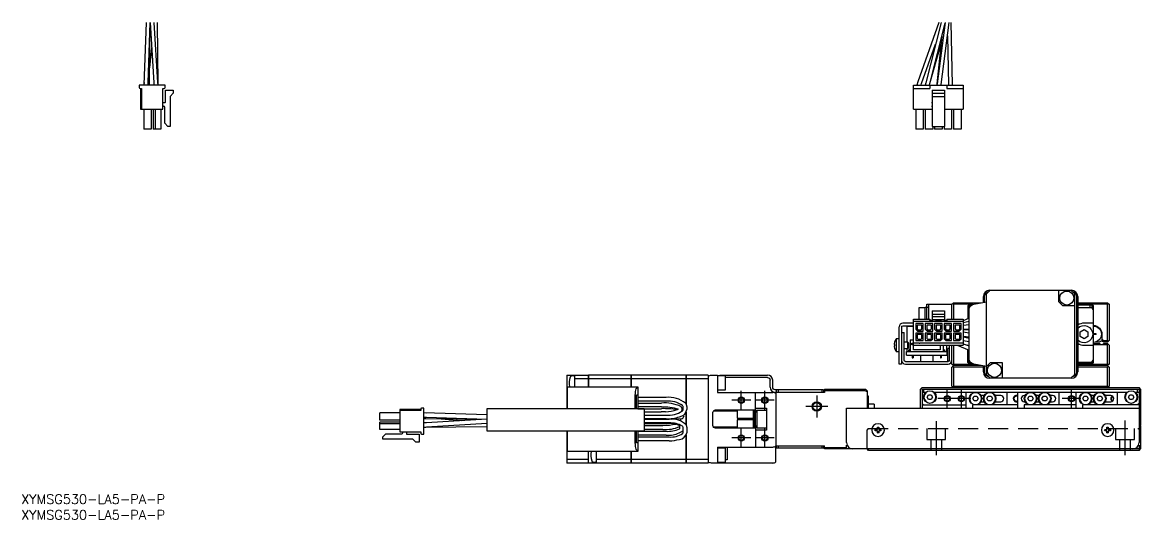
# Model space of a CAD drawing. Extents: x 0 to 762, y -8 to 465.
# Drawn here: x 0.4 to 356, y -8 to 150.2 of the extents above; entities that cross this region are included whole.
import ezdxf

# ---------------------------------------------------------------- set-up
doc = ezdxf.new("R2010")
doc.units = 0
doc.header["$LTSCALE"] = 0.5
doc.linetypes.add('CENTER', pattern=[50.8, 31.75, -6.35, 6.35, -6.35])
doc.linetypes.add('DASHED', pattern=[19.05, 12.7, -6.35])
for name, color, linetype in [('MSM_CENTER', 1, 'CENTER'), ('MSM_CONTINUOUS', 7, 'CONTINUOUS'), ('MSM_DASHED', 4, 'DASHED'), ('MSM_NARROW', 5, 'CONTINUOUS'), ('MSM_PART_NUMBER', 7, 'CONTINUOUS')]:
    doc.layers.add(name, color=color, linetype=linetype)
doc.styles.get("Standard").update_dxf_attribs({"font": 'txt.shx', "height": 1, "bigfont": 'bigfont.shx'})

msp = doc.modelspace()

# ---------------------------------------------------------------- linework, layer by layer
at = {"layer": 'MSM_CENTER'}
for p, q in [((228.97, 27), (228.97, 33)), ((236.47, 27), (236.47, 33)), ((294.47, 27.5), (294.47, 33.5)), ((298.97, 27.5), (298.97, 33.5)), ((333.97, 27.5), (333.97, 33.5)), ((231.97, 30), (225.97, 30)), ((239.47, 30), (233.47, 30)), ((252.97, 31.5), (252.97, 24.5)), ((301.97, 30.5), (291.47, 30.5)), ((336.97, 30.5), (330.97, 30.5)), ((256.47, 28), (249.47, 28)), ((290.97, 23.3), (290.97, 12.5)), ((350.97, 23.5), (350.97, 12.5)), ((231.97, 18), (225.97, 18)), ((228.97, 15), (228.97, 21)), ((239.47, 18), (233.47, 18)), ((236.47, 15), (236.47, 21))]:
    msp.add_line(p, q, dxfattribs=at)
at = {"layer": 'MSM_CONTINUOUS'}
for p, q in [((39.7, 150.2), (39.06, 130.32)), ((40.38, 131), (41, 150.2)), ((40.86, 130.87), (41, 150.19)), ((41, 150.19), (42.2, 130.99)), ((43.5, 131.07), (42.3, 150.2)), ((43.55, 130.54), (43.4, 150.2)), ((291.83, 150.2), (285.09, 131.24)), ((292.5, 150.2), (287.64, 130.97)), ((288.9, 130.65), (293.78, 149.99)), ((293.81, 150.2), (291.22, 130.62)), ((292.5, 130.45), (295.12, 150.2)), ((296.16, 130.31), (295.77, 150.2)), ((294.55, 145.9), (294.86, 130.36)), ((286.32, 130.8), (290.75, 143.28)), ((288.93, 130.7), (292.45, 143.02)), ((292.72, 145.79), (291.2, 130.61)), ((40.89, 135.73), (41.51, 142.05)), ((37.53, 130.2), (37.53, 129.48)), ((45.81, 130.2), (37.53, 130.2)), ((37.83, 129.18), (38.24, 129.18)), ((37.99, 129.18), (37.99, 122.55)), ((38.24, 129.18), (38.24, 122.55)), ((39.06, 130.32), (39.05, 130.2)), ((39.08, 131.04), (39.06, 130.2)), ((40.36, 130.2), (40.38, 131)), ((40.85, 130.2), (40.86, 130.87)), ((42.2, 130.99), (42.24, 130.2)), ((43.54, 130.2), (43.5, 131.07)), ((43.55, 130.2), (43.55, 130.81)), ((43.55, 130.2), (43.55, 130.54)), ((45.1, 129.18), (45.51, 129.18)), ((45.1, 122.55), (45.1, 129.18)), ((45.81, 129.48), (45.81, 130.2)), ((45.85, 124.8), (45.85, 128.65)), ((45.85, 128.65), (48.38, 128.65)), ((48.38, 128.65), (48.38, 127.65)), ((283.72, 130.2), (299.57, 130.2)), ((283.72, 122.55), (283.72, 130.2)), ((283.72, 129.18), (288.92, 129.18)), ((285.09, 131.24), (284.83, 130.2)), ((285.1, 131.24), (284.83, 130.2)), ((286.15, 130.2), (286.32, 130.81)), ((287.64, 130.97), (287.5, 130.2)), ((288.81, 130.2), (288.9, 130.65)), ((288.82, 130.2), (288.93, 130.7)), ((288.92, 130.2), (288.92, 129.18)), ((289.72, 128.65), (293.58, 128.65)), ((289.72, 128.65), (289.72, 117.09)), ((291.2, 130.61), (291.17, 130.2)), ((291.22, 130.62), (291.18, 130.2)), ((292.48, 130.2), (292.5, 130.45)), ((293.58, 128.65), (293.58, 117.09)), ((294.38, 130.2), (294.38, 129.18)), ((294.38, 129.18), (299.57, 129.18)), ((294.86, 130.36), (294.87, 130.2)), ((296.17, 130.2), (296.16, 130.38)), ((296.17, 130.2), (296.16, 130.31)), ((299.57, 130.2), (299.57, 122.55)), ((45.7, 124.65), (45.1, 124.65)), ((48.38, 127.65), (47.36, 126.63)), ((47.36, 126.63), (47.36, 117.09)), ((289.72, 124.65), (289.47, 124.65)), ((289.72, 127.65), (293.58, 127.65)), ((289.72, 126.63), (293.58, 126.63)), ((293.83, 124.65), (293.58, 124.65)), ((37.99, 122.55), (45.1, 122.55)), ((38.97, 122.55), (38.97, 116.2)), ((41.37, 122.55), (41.37, 116.2)), ((41.97, 122.55), (41.97, 116.2)), ((42.57, 122.55), (42.57, 116.2)), ((44.37, 122.55), (44.37, 116.2)), ((45.1, 123.5), (45.38, 123.5)), ((45.66, 118.09), (45.66, 123.22)), ((283.72, 122.55), (289.72, 122.55)), ((284.45, 122.55), (284.45, 116.2)), ((286.85, 122.55), (286.85, 116.2)), ((287.45, 122.55), (287.45, 116.2)), ((289.47, 123.5), (289.72, 123.5)), ((293.58, 123.5), (293.83, 123.5)), ((293.58, 122.55), (299.57, 122.55)), ((295.85, 122.55), (295.85, 116.2)), ((296.45, 122.55), (296.45, 116.2)), ((298.85, 122.55), (298.85, 116.2)), ((46.66, 117.09), (45.66, 118.09)), ((41.37, 116.2), (38.97, 116.2)), ((44.37, 116.2), (41.97, 116.2)), ((47.36, 117.09), (46.66, 117.09)), ((286.85, 116.2), (284.45, 116.2)), ((289.85, 116.2), (287.45, 116.2)), ((289.72, 117.09), (293.58, 117.09)), ((289.85, 117.09), (289.85, 116.2)), ((290.45, 117.09), (290.45, 116.2)), ((292.85, 116.2), (290.45, 116.2)), ((292.85, 117.09), (292.85, 116.2)), ((293.45, 117.09), (293.45, 116.2)), ((295.85, 116.2), (293.45, 116.2)), ((298.85, 116.2), (296.45, 116.2)), ((307.97, 65), (333.97, 65)), ((329.97, 61.25), (329.97, 65)), ((287.97, 55.81), (287.97, 60.5)), ((287.97, 60.5), (295.97, 60.5)), ((288.47, 60.5), (288.47, 55.81)), ((295.97, 60.5), (296.47, 61)), ((295.97, 55.81), (295.97, 60.5)), ((296.22, 60.75), (296.47, 60.5)), ((296.47, 61), (305.27, 61)), ((302.62, 60.5), (296.47, 60.5)), ((296.47, 60.5), (296.47, 55.81)), ((301.47, 60.5), (300.97, 60)), ((302.95, 60.59), (306.97, 61.3)), ((305.97, 61.12), (305.97, 63)), ((306.35, 61.19), (306.35, 63)), ((306.97, 38.15), (306.97, 63.85)), ((334.97, 63.85), (334.97, 38.16)), ((335.58, 63), (335.58, 39)), ((335.97, 63), (335.97, 39)), ((335.97, 61), (345.47, 61)), ((345.47, 60.5), (335.97, 60.5)), ((340.97, 60), (340.47, 60.5)), ((345.47, 61), (345.97, 60.5)), ((345.47, 60.5), (345.72, 60.75)), ((345.47, 49), (345.47, 60.5)), ((345.97, 60.5), (345.97, 49)), ((285.47, 59.4), (285.47, 55.81)), ((287.47, 59.4), (285.47, 59.4)), ((287.47, 55.81), (287.47, 59.5)), ((288.47, 59.5), (287.47, 59.5)), ((289.72, 58.38), (289.72, 55.35)), ((289.72, 58.38), (293.58, 58.38)), ((289.72, 57.36), (293.58, 57.36)), ((293.58, 58.38), (293.58, 55.35)), ((300.97, 60), (300.97, 55.89)), ((300.97, 59.5), (301.6, 59.5)), ((301.47, 59.5), (301.47, 60.3)), ((301.47, 60.3), (302.24, 60.3)), ((301.47, 43.18), (301.47, 58.82)), ((301.97, 60.3), (301.97, 60.06)), ((334.97, 60), (331.22, 60)), ((335.97, 60.3), (340.47, 60.3)), ((335.97, 59.5), (339.97, 59.5)), ((339.97, 59.5), (339.97, 60.3)), ((339.97, 59.5), (340.97, 59.5)), ((340.47, 60.3), (340.47, 59.5)), ((340.97, 42), (340.97, 60)), ((283.72, 54.5), (280.37, 54.5)), ((280.47, 53.7), (283.72, 53.7)), ((281.72, 48.5), (281.72, 53.5)), ((281.72, 53.5), (283.72, 53.5)), ((283.72, 55.81), (288.92, 55.81)), ((283.72, 46), (283.72, 55.81)), ((283.72, 55.1), (299.57, 55.1)), ((284.45, 54.37), (284.45, 52.57)), ((286.85, 54.37), (284.45, 54.37)), ((284.96, 53.92), (284.96, 52.67)), ((286.43, 53.92), (284.96, 53.92)), ((286.43, 52.67), (286.43, 53.92)), ((286.85, 51.97), (286.85, 54.37)), ((287.45, 54.37), (287.45, 52.57)), ((289.85, 54.37), (287.45, 54.37)), ((287.96, 53.92), (287.96, 52.67)), ((289.43, 53.92), (287.96, 53.92)), ((288.66, 55.81), (288.47, 56)), ((288.92, 55.81), (288.92, 55.1)), ((288.97, 55.5), (288.92, 55.55)), ((288.92, 55.5), (289.72, 55.5)), ((289.43, 52.67), (289.43, 53.92)), ((289.72, 56.66), (293.58, 56.66)), ((289.72, 55.66), (293.58, 55.66)), ((289.85, 51.97), (289.85, 54.37)), ((290.45, 54.37), (290.45, 52.57)), ((292.85, 54.37), (290.45, 54.37)), ((290.82, 55.66), (290.82, 55.1)), ((290.82, 55.5), (292.47, 55.5)), ((290.96, 53.92), (290.96, 52.67)), ((292.43, 53.92), (290.96, 53.92)), ((292.43, 52.67), (292.43, 53.92)), ((292.47, 55.66), (292.47, 55.1)), ((292.85, 51.97), (292.85, 54.37)), ((293.45, 54.37), (293.45, 52.57)), ((295.85, 54.37), (293.45, 54.37)), ((293.58, 55.5), (294.38, 55.5)), ((293.96, 53.92), (293.96, 52.67)), ((295.43, 53.92), (293.96, 53.92)), ((294.38, 55.81), (294.38, 55.1)), ((294.38, 55.81), (299.57, 55.81)), ((295.43, 52.67), (295.43, 53.92)), ((295.85, 51.97), (295.85, 54.37)), ((296.45, 54.37), (296.45, 51.97)), ((298.85, 54.37), (296.45, 54.37)), ((296.96, 53.92), (296.96, 52.67)), ((298.43, 53.92), (296.96, 53.92)), ((298.43, 52.67), (298.43, 53.92)), ((298.85, 52.57), (298.85, 54.37)), ((301.47, 56.1), (299.57, 55.3)), ((299.57, 55.81), (299.57, 47.53)), ((299.57, 54.75), (301.47, 55.17)), ((301.47, 53.94), (299.57, 53.78)), ((340.97, 54.5), (337.97, 54.5)), ((279.17, 41.5), (279.17, 53.3)), ((279.97, 53.2), (279.97, 41.5)), ((279.97, 51.5), (280.77, 51.5)), ((280.77, 42.7), (280.77, 51.5)), ((284.45, 52.57), (285.05, 51.97)), ((284.45, 51.37), (284.45, 48.97)), ((286.85, 51.37), (284.45, 51.37)), ((284.96, 52.67), (285.21, 52.42)), ((284.96, 50.92), (284.96, 49.67)), ((286.43, 50.92), (284.96, 50.92)), ((285.05, 51.97), (286.85, 51.97)), ((285.21, 52.42), (286.18, 52.42)), ((286.18, 52.42), (286.43, 52.67)), ((286.43, 49.67), (286.43, 50.92)), ((286.85, 48.97), (286.85, 51.37)), ((287.45, 52.57), (288.05, 51.97)), ((287.45, 51.37), (287.45, 48.97)), ((289.85, 51.37), (287.45, 51.37)), ((287.96, 52.67), (288.21, 52.42)), ((287.96, 50.92), (287.96, 49.67)), ((289.43, 50.92), (287.96, 50.92)), ((288.05, 51.97), (289.85, 51.97)), ((288.21, 52.42), (289.18, 52.42)), ((289.18, 52.42), (289.43, 52.67)), ((289.43, 49.67), (289.43, 50.92)), ((289.85, 49.57), (289.85, 51.37)), ((290.45, 52.57), (291.05, 51.97)), ((290.45, 51.37), (290.45, 48.97)), ((292.85, 51.37), (290.45, 51.37)), ((290.96, 52.67), (291.21, 52.42)), ((290.96, 50.92), (290.96, 49.67)), ((292.43, 50.92), (290.96, 50.92)), ((291.05, 51.97), (292.85, 51.97)), ((291.21, 52.42), (292.18, 52.42)), ((292.18, 52.42), (292.43, 52.67)), ((292.43, 49.67), (292.43, 50.92)), ((292.85, 49.57), (292.85, 51.37)), ((293.45, 52.57), (294.05, 51.97)), ((293.45, 51.37), (293.45, 49.57)), ((295.85, 51.37), (293.45, 51.37)), ((293.96, 52.67), (294.21, 52.42)), ((293.96, 50.92), (293.96, 49.67)), ((295.43, 50.92), (293.96, 50.92)), ((294.05, 51.97), (295.85, 51.97)), ((294.21, 52.42), (295.18, 52.42)), ((295.18, 52.42), (295.43, 52.67)), ((295.43, 49.67), (295.43, 50.92)), ((295.85, 48.97), (295.85, 51.37)), ((296.45, 51.97), (298.25, 51.97)), ((296.45, 51.37), (296.45, 48.97)), ((298.85, 51.37), (296.45, 51.37)), ((296.96, 52.67), (297.21, 52.42)), ((296.96, 50.92), (296.96, 49.67)), ((298.43, 50.92), (296.96, 50.92)), ((297.21, 52.42), (298.18, 52.42)), ((298.18, 52.42), (298.43, 52.67)), ((298.85, 52.57), (298.25, 51.97)), ((298.43, 49.67), (298.43, 50.92)), ((298.85, 49.57), (298.85, 51.37)), ((299.57, 52.57), (301.47, 52.73)), ((301.47, 52.41), (299.57, 52.37)), ((301.47, 51.34), (299.57, 51.61)), ((299.57, 50.4), (301.47, 50.12)), ((299.57, 50.11), (301.47, 49.74)), ((300.92, 50), (300.92, 50.2)), ((300.92, 50), (300.97, 50)), ((300.97, 52.4), (300.97, 52.69)), ((300.97, 49.84), (300.97, 50.2)), ((336.72, 51.72), (337.97, 52.44)), ((336.72, 50.28), (336.72, 51.72)), ((337.97, 49.56), (336.72, 50.28)), ((337.97, 52.44), (339.22, 51.72)), ((339.22, 50.28), (337.97, 49.56)), ((339.22, 51.72), (339.22, 50.28)), ((340.97, 52), (341.01, 52)), ((341.01, 51.47), (340.97, 51.46)), ((341.01, 50.53), (340.97, 50.54)), ((340.97, 50), (341.01, 50)), ((341.01, 51.21), (341.01, 52)), ((341.01, 50), (341.01, 50.8)), ((341.87, 51.15), (341.07, 51.15)), ((341.87, 50.86), (341.07, 50.86)), ((341.34, 50.86), (341.34, 51.15)), ((341.87, 50.86), (341.87, 51.15)), ((343.67, 51), (343.67, 48.74)), ((277.58, 47.7), (277.71, 47.7)), ((277.71, 47.3), (277.58, 47.3)), ((277.71, 48.45), (277.71, 48.43)), ((277.71, 47.7), (277.71, 47.3)), ((277.71, 46.57), (277.71, 46.55)), ((278.27, 49.5), (278.27, 45.5)), ((279.17, 49.5), (278.27, 49.5)), ((281.97, 48.5), (280.77, 48.5)), ((280.77, 46.5), (281.97, 46.5)), ((281.72, 45.5), (281.72, 46.5)), ((281.97, 46.5), (281.97, 48.5)), ((282.17, 48.3), (281.97, 48.5)), ((281.97, 46.5), (282.17, 46.7)), ((282.17, 48.3), (282.17, 46.7)), ((282.49, 45.5), (282.49, 46.3)), ((282.49, 46.3), (282.72, 46.3)), ((282.72, 49.2), (282.72, 45.5)), ((282.72, 49.2), (283.72, 49.2)), ((283.22, 48.15), (283.72, 48.15)), ((283.22, 47.65), (283.22, 48.15)), ((283.72, 47.65), (283.22, 47.65)), ((283.72, 48.24), (285.5, 48.24)), ((283.72, 47.53), (299.57, 47.53)), ((284.45, 48.97), (286.85, 48.97)), ((284.96, 49.67), (285.21, 49.42)), ((285.21, 49.42), (286.18, 49.42)), ((285.5, 48.14), (285.5, 48.24)), ((285.8, 48.24), (299.57, 48.24)), ((285.8, 48.24), (285.8, 48.14)), ((286.18, 49.42), (286.43, 49.67)), ((287.45, 48.97), (289.25, 48.97)), ((287.96, 49.67), (288.21, 49.42)), ((288.21, 49.42), (289.18, 49.42)), ((289.18, 49.42), (289.43, 49.67)), ((289.25, 48.97), (289.85, 49.57)), ((290.45, 48.97), (292.25, 48.97)), ((290.96, 49.67), (291.21, 49.42)), ((291.21, 49.42), (292.18, 49.42)), ((292.18, 49.42), (292.43, 49.67)), ((292.22, 47.53), (292.22, 46)), ((292.25, 48.97), (292.85, 49.57)), ((293.22, 47.53), (293.22, 45.5)), ((294.05, 48.97), (293.45, 49.57)), ((293.96, 49.67), (294.21, 49.42)), ((294.05, 48.97), (295.85, 48.97)), ((294.21, 49.42), (295.18, 49.42)), ((294.22, 47.53), (294.22, 45.5)), ((294.67, 42.5), (294.67, 46.5)), ((295.17, 46.5), (294.67, 46.5)), ((295.17, 42.7), (295.17, 47.5)), ((295.17, 47.5), (295.97, 47.5)), ((295.18, 49.42), (295.43, 49.67)), ((295.97, 47.5), (296, 47.53)), ((295.97, 41.5), (295.97, 47.5)), ((296.45, 48.97), (298.25, 48.97)), ((296.47, 47.53), (296.47, 41.5)), ((296.96, 49.67), (297.21, 49.42)), ((297.21, 49.42), (298.18, 49.42)), ((297.62, 47.53), (301.47, 45.9)), ((298.18, 49.42), (298.43, 49.67)), ((298.25, 48.97), (298.85, 49.57)), ((301.47, 48.52), (299.55, 48.89)), ((299.57, 47.88), (301.47, 47.27)), ((301.45, 47.21), (300.84, 47.47)), ((300.97, 47.43), (300.97, 47.41)), ((337.97, 47.5), (340.97, 47.5)), ((340.97, 48), (342.91, 48)), ((345.47, 47.6), (340.97, 47.6)), ((342.91, 48.5), (341.58, 48.5)), ((344.17, 49), (343.67, 49.5)), ((343.78, 48.73), (344.17, 49)), ((344.17, 49), (345.47, 49)), ((345.47, 48.5), (344.23, 48.5)), ((344.23, 48), (345.47, 48)), ((345.72, 48.75), (345.47, 49)), ((345.47, 48.5), (345.97, 49)), ((345.47, 48), (345.97, 47.5)), ((345.67, 47.8), (345.47, 47.6)), ((345.47, 41.5), (345.47, 47.6)), ((345.97, 47.5), (345.97, 41.5)), ((278.27, 45.5), (279.17, 45.5)), ((281.47, 44.3), (281.47, 45.5)), ((281.47, 45.5), (294.47, 45.5)), ((281.47, 44.3), (294.47, 44.3)), ((282.26, 45.5), (282.26, 46.05)), ((282.26, 46.05), (282.49, 46.05)), ((283.34, 44.3), (283.34, 43.5)), ((283.34, 43.5), (283.59, 43.5)), ((283.59, 44.3), (283.59, 43.5)), ((292.22, 46), (283.72, 46)), ((285.97, 44.3), (285.97, 42.3)), ((289.97, 42.3), (289.97, 44.3)), ((292.34, 44.3), (292.34, 43.5)), ((292.34, 43.5), (292.59, 43.5)), ((292.59, 44.3), (292.59, 43.5)), ((293.22, 46.05), (293.67, 46.05)), ((293.67, 45.5), (293.67, 46.05)), ((294.47, 44.3), (294.47, 45.5)), ((300.97, 42), (300.97, 46.11)), ((279.97, 41.5), (279.17, 41.5)), ((281.17, 42.3), (294.77, 42.3)), ((281.17, 41.5), (294.77, 41.5)), ((294.67, 42.5), (295.11, 42.5)), ((296.47, 41), (295.97, 41.5)), ((295.97, 40.5), (296.22, 40.75)), ((295.97, 34.5), (295.97, 40.5)), ((296.47, 41.5), (296.22, 41.25)), ((296.22, 40.75), (296.47, 41)), ((296.22, 40.75), (296.47, 40.5)), ((296.47, 41.5), (302.62, 41.5)), ((305.27, 41), (296.47, 41)), ((305.97, 40.5), (296.47, 40.5)), ((296.47, 40.5), (296.47, 34.5)), ((300.97, 42.5), (301.17, 42.5)), ((300.97, 42), (301.47, 41.5)), ((301.47, 41.7), (301.47, 42.23)), ((302.24, 41.7), (301.47, 41.7)), ((301.97, 41.94), (301.97, 41.7)), ((306.97, 40.7), (302.95, 41.41)), ((305.97, 39), (305.97, 40.88)), ((306.35, 39), (306.35, 40.81)), ((308.22, 42), (311.97, 42)), ((311.97, 42), (311.97, 37)), ((335.97, 42.1), (339.97, 42.1)), ((340.47, 41.7), (335.97, 41.7)), ((335.97, 41.5), (345.47, 41.5)), ((345.47, 41), (335.97, 41)), ((345.47, 40.5), (335.97, 40.5)), ((339.97, 41.7), (339.97, 42.1)), ((340.47, 42.23), (340.47, 41.7)), ((340.47, 41.5), (340.97, 42)), ((340.77, 42.5), (340.97, 42.5)), ((345.72, 41.25), (345.47, 41.5)), ((345.97, 41.5), (345.47, 41)), ((345.97, 40.5), (345.47, 41)), ((345.47, 40.5), (345.72, 40.75)), ((345.47, 34.5), (345.47, 40.5)), ((345.97, 40.5), (345.97, 34.5)), ((173.47, 38), (173.47, 27.23)), ((173.47, 38), (180.36, 38)), ((175.76, 37.73), (174.99, 37.66)), ((175.97, 38), (175.97, 34.3)), ((180.36, 36.85), (175.97, 36.85)), ((180.36, 34.3), (180.36, 38)), ((180.37, 37.99), (180.36, 37.99)), ((180.37, 36.84), (180.36, 36.84)), ((180.37, 38), (180.37, 34.3)), ((193.97, 38), (180.37, 38)), ((193.97, 36.85), (180.37, 36.85)), ((193.97, 34.3), (193.97, 38)), ((193.97, 37.99), (193.98, 37.99)), ((193.97, 36.84), (193.98, 36.84)), ((193.98, 38), (193.98, 34.3)), ((211.47, 38), (193.98, 38)), ((211.47, 36.85), (193.98, 36.85)), ((211.47, 38), (211.47, 28.73)), ((211.47, 37.99), (211.48, 37.99)), ((211.47, 36.84), (211.48, 36.84)), ((218.47, 38), (211.48, 38)), ((211.48, 28.71), (211.48, 38)), ((218.47, 36.85), (211.48, 36.85)), ((218.47, 38), (218.47, 10)), ((219.47, 38), (221.47, 38)), ((221.47, 38), (221.47, 32.5)), ((223.97, 37.75), (221.47, 37.75)), ((222.17, 37.75), (222.17, 38)), ((222.17, 38), (237.37, 38)), ((222.67, 38), (222.67, 37.75)), ((223.97, 33.25), (223.97, 37.75)), ((237.37, 37.2), (223.97, 37.2)), ((238.17, 34.1), (238.17, 36.4)), ((238.97, 34.1), (238.97, 36.4)), ((333.97, 37), (307.97, 37)), ((173.57, 34.25), (173.47, 34.25)), ((173.57, 34.3), (173.57, 27.23)), ((173.57, 34.3), (196.07, 34.3)), ((195.47, 33.59), (196.07, 34.19)), ((196.07, 34.3), (196.07, 27.23)), ((221.47, 33.25), (223.97, 33.25)), ((221.47, 32.5), (238.97, 32.5)), ((233.47, 26.87), (233.47, 32.5)), ((255.17, 33.3), (239.77, 33.3)), ((255.47, 32.5), (239.77, 32.5)), ((239.97, 32.5), (239.97, 15.5)), ((240.17, 32.5), (240.17, 33.3)), ((240.67, 33.3), (240.67, 32.5)), ((254.67, 32.5), (254.67, 33.3)), ((255.17, 33.3), (255.17, 32.5)), ((255.47, 33.5), (255.47, 32.5)), ((255.47, 33.5), (268.47, 33.5)), ((268.35, 33), (255.47, 33)), ((268.35, 33), (267.85, 33.5)), ((268.97, 32.69), (268.35, 33)), ((268.47, 33.5), (268.97, 33)), ((268.97, 33), (268.97, 27.5)), ((285.97, 33.5), (286.47, 34)), ((285.97, 27.5), (285.97, 33.5)), ((286.22, 33.75), (286.47, 33.5)), ((286.47, 34), (355.47, 34)), ((286.47, 33.5), (355.47, 33.5)), ((286.47, 33.5), (286.47, 27.5)), ((287.64, 32.5), (286.47, 32.5)), ((286.97, 33.5), (286.97, 32.5)), ((351.64, 32.5), (290.29, 32.5)), ((295.97, 34.5), (296.47, 34)), ((296.22, 34.25), (296.47, 34.5)), ((296.47, 34.5), (345.47, 34.5)), ((300.47, 27.5), (300.47, 32.5)), ((305.97, 34), (306.27, 34.3)), ((335.67, 34.3), (306.27, 34.3)), ((313.47, 32.5), (313.47, 28.5)), ((316.97, 27.5), (316.97, 32.5)), ((329.97, 32.5), (329.97, 28.5)), ((335.47, 27.5), (335.47, 32.5)), ((335.67, 34.3), (335.97, 34)), ((345.47, 34.5), (345.72, 34.25)), ((345.97, 34.5), (345.47, 34)), ((348.47, 32.5), (348.47, 28.5)), ((355.47, 32.5), (354.29, 32.5)), ((354.97, 32.5), (354.97, 33.5)), ((355.97, 33.5), (355.47, 34)), ((355.47, 33.5), (355.72, 33.75)), ((355.47, 33.5), (355.47, 16.5)), ((355.97, 33.5), (355.97, 22)), ((195.2, 27.23), (195.2, 31.82)), ((195.68, 27.23), (195.68, 31.6)), ((196.07, 31.6), (195.68, 31.6)), ((205.07, 30.9), (196.07, 30.9)), ((205.07, 29.7), (196.07, 29.7)), ((196.07, 29.1), (203.59, 29.1)), ((269.47, 31.25), (268.97, 31.25)), ((269.47, 27.5), (269.47, 31.25)), ((271.27, 28.75), (269.47, 28.75)), ((271.27, 28.75), (271.27, 27.5)), ((286.97, 28.5), (286.47, 29)), ((286.47, 28.5), (300.47, 28.5)), ((288.1, 31), (288.53, 31.75)), ((288.53, 30.25), (288.1, 31)), ((288.53, 31.75), (289.4, 31.75)), ((289.4, 30.25), (288.53, 30.25)), ((289.4, 31.75), (289.83, 31)), ((289.83, 31), (289.4, 30.25)), ((316.97, 28.5), (302.47, 28.5)), ((302.47, 28.5), (302.47, 27.5)), ((302.6, 30.5), (303.03, 31.25)), ((303.03, 29.75), (302.6, 30.5)), ((303.03, 31.25), (303.9, 31.25)), ((303.9, 29.75), (303.03, 29.75)), ((303.9, 31.25), (304.33, 30.5)), ((304.33, 30.5), (303.9, 29.75)), ((306.23, 31.5), (305.2, 31.5)), ((305.2, 29.5), (306.23, 29.5)), ((307.1, 30.5), (307.53, 31.25)), ((307.53, 29.75), (307.1, 30.5)), ((307.53, 31.25), (308.4, 31.25)), ((308.4, 29.75), (307.53, 29.75)), ((308.4, 31.25), (308.83, 30.5)), ((308.83, 30.5), (308.4, 29.75)), ((311.47, 31.5), (309.7, 31.5)), ((309.7, 29.5), (311.47, 29.5)), ((319.23, 31.5), (318.97, 31.5)), ((318.97, 29.5), (319.23, 29.5)), ((335.47, 28.5), (318.97, 28.5)), ((318.97, 28.5), (318.97, 27.5)), ((320.1, 30.5), (320.53, 31.25)), ((320.53, 29.75), (320.1, 30.5)), ((320.53, 31.25), (321.4, 31.25)), ((321.4, 29.75), (320.53, 29.75)), ((321.4, 31.25), (321.83, 30.5)), ((321.83, 30.5), (321.4, 29.75)), ((323.73, 31.5), (322.7, 31.5)), ((322.7, 29.5), (323.73, 29.5)), ((324.6, 30.5), (325.03, 31.25)), ((325.03, 29.75), (324.6, 30.5)), ((325.03, 31.25), (325.9, 31.25)), ((325.9, 29.75), (325.03, 29.75)), ((325.9, 31.25), (326.33, 30.5)), ((326.33, 30.5), (325.9, 29.75)), ((327.97, 31.5), (327.2, 31.5)), ((327.2, 29.5), (327.97, 29.5)), ((355.47, 28.5), (337.47, 28.5)), ((337.47, 28.5), (337.47, 27.5)), ((337.6, 30.5), (338.03, 31.25)), ((338.03, 29.75), (337.6, 30.5)), ((338.03, 31.25), (338.9, 31.25)), ((338.9, 29.75), (338.03, 29.75)), ((338.9, 31.25), (339.33, 30.5)), ((339.33, 30.5), (338.9, 29.75)), ((341.23, 31.5), (340.2, 31.5)), ((340.2, 29.5), (341.23, 29.5)), ((342.1, 30.5), (342.53, 31.25)), ((342.53, 29.75), (342.1, 30.5)), ((342.53, 31.25), (343.4, 31.25)), ((343.4, 29.75), (342.53, 29.75)), ((343.4, 31.25), (343.83, 30.5)), ((343.83, 30.5), (343.4, 29.75)), ((346.47, 31.5), (344.7, 31.5)), ((344.7, 29.5), (346.47, 29.5)), ((352.1, 31), (352.53, 31.75)), ((352.53, 30.25), (352.1, 31)), ((352.53, 31.75), (353.4, 31.75)), ((353.4, 30.25), (352.53, 30.25)), ((353.4, 31.75), (353.83, 31)), ((353.83, 31), (353.4, 30.25)), ((355.47, 29), (354.97, 28.5)), ((114.07, 23.63), (114.07, 26.03)), ((120.42, 26.03), (114.07, 26.03)), ((120.42, 27.01), (120.42, 19.9)), ((127.05, 27.01), (120.42, 27.01)), ((127.05, 26.76), (120.42, 26.76)), ((127.05, 27.17), (127.05, 26.76)), ((128.07, 27.47), (127.35, 27.47)), ((128.07, 19.19), (128.07, 27.47)), ((128.18, 25.94), (128.07, 25.95)), ((128.9, 25.92), (128.07, 25.94)), ((148.07, 25.3), (128.18, 25.94)), ((148.07, 27.23), (148.07, 20.23)), ((198.07, 27.23), (148.07, 27.23)), ((203.59, 27.9), (196.07, 27.9)), ((196.07, 27.3), (203.61, 27.3)), ((198.07, 27.23), (198.07, 20.23)), ((198.07, 26.35), (203.51, 26.35)), ((198.07, 25.25), (205.07, 25.25)), ((203.49, 26.35), (203.53, 26.35)), ((208.95, 27.17), (209, 27.33)), ((210.13, 26.92), (210.06, 26.72)), ((210.15, 26.96), (210.13, 26.92)), ((210.47, 26.98), (210.47, 27.95)), ((210.51, 25.17), (210.63, 24.99)), ((210.63, 24.99), (210.67, 24.79)), ((211.47, 26.32), (211.47, 22.12)), ((211.48, 22.1), (211.48, 26.35)), ((211.67, 27.95), (211.67, 27)), ((219.97, 21.9), (219.97, 26.1)), ((227.67, 26.5), (220.07, 26.5)), ((220.77, 26.9), (233.17, 26.9)), ((227.67, 26.9), (227.67, 24.25)), ((232.87, 24.25), (232.87, 26.9)), ((233.17, 26.5), (232.87, 26.5)), ((233.17, 21.5), (233.17, 26.5)), ((233.37, 26.3), (233.17, 26.5)), ((233.37, 26.88), (233.37, 21.12)), ((233.38, 26.87), (233.46, 26.84)), ((233.47, 26.87), (233.38, 26.87)), ((233.47, 27.5), (236.97, 27.5)), ((233.97, 26.75), (233.97, 21.25)), ((236.97, 26.75), (233.97, 26.75)), ((236.97, 27.5), (236.97, 20.5)), ((262.47, 27.5), (355.47, 27.5)), ((262.47, 16.5), (262.47, 27.5)), ((120.42, 23.63), (114.07, 23.63)), ((114.07, 20.63), (114.07, 23.03)), ((120.42, 23.03), (114.07, 23.03)), ((120.42, 22.43), (114.07, 22.43)), ((128.07, 24.64), (128.86, 24.62)), ((128.07, 24.15), (128.73, 24.14)), ((128.85, 22.8), (128.07, 22.76)), ((128.07, 21.46), (128.93, 21.5)), ((128.07, 21.45), (128.67, 21.45)), ((128.07, 21.45), (128.4, 21.45)), ((128.4, 21.45), (148.07, 21.6)), ((128.73, 24.14), (148.05, 24)), ((148.05, 24), (128.85, 22.8)), ((128.86, 24.62), (148.07, 24)), ((128.93, 21.5), (148.07, 22.7)), ((133.59, 24.11), (139.91, 23.49)), ((205.07, 24.05), (198.07, 24.05)), ((198.07, 23.95), (206.07, 23.95)), ((206.07, 22.75), (198.07, 22.75)), ((205.07, 22.5), (198.07, 22.5)), ((198.07, 21.9), (204.07, 21.9)), ((207.12, 22.57), (205.07, 22.5)), ((209.47, 21.06), (209.47, 21.79)), ((209.67, 23.64), (209.62, 23.41)), ((209.66, 24.13), (209.67, 24.08)), ((209.67, 24.08), (209.67, 23.67)), ((209.67, 23.67), (209.67, 23.64)), ((210.47, 19.65), (210.47, 21.4)), ((211.67, 21.4), (211.67, 19.65)), ((220.07, 21.5), (227.67, 21.5)), ((227.67, 24.25), (232.87, 24.25)), ((232.87, 23.75), (227.67, 23.75)), ((227.67, 23.75), (227.67, 21.1)), ((232.87, 21.1), (232.87, 23.75)), ((232.87, 21.5), (233.17, 21.5)), ((233.17, 21.5), (233.37, 21.7)), ((272.27, 20.7), (272.27, 21.43)), ((272.67, 21.43), (272.67, 20.7)), ((345.27, 20.7), (345.27, 21.43)), ((345.67, 21.43), (345.67, 20.7)), ((355.72, 21.75), (355.47, 22)), ((355.97, 22), (355.47, 21.5)), ((355.47, 21.4), (355.57, 21.4)), ((355.87, 21.9), (355.87, 21.7)), ((355.87, 21.8), (355.97, 21.7)), ((355.97, 21.7), (355.97, 14.5)), ((120.42, 20.63), (114.07, 20.63)), ((114.96, 18.34), (115.96, 19.34)), ((114.96, 17.64), (114.96, 18.34)), ((115.96, 19.34), (121.09, 19.34)), ((120.42, 19.9), (127.05, 19.9)), ((121.37, 19.62), (121.37, 19.9)), ((122.52, 19.9), (122.52, 19.3)), ((122.67, 19.15), (126.52, 19.15)), ((126.52, 19.15), (126.52, 16.62)), ((127.05, 19.9), (127.05, 19.49)), ((127.35, 19.19), (128.07, 19.19)), ((148.07, 20.23), (198.07, 20.23)), ((173.47, 20.23), (173.47, 10)), ((173.57, 20.23), (173.57, 13.7)), ((195.2, 16.18), (195.2, 20.23)), ((195.68, 16.4), (195.68, 20.23)), ((196.07, 20.23), (196.07, 13.7)), ((196.07, 20.1), (205.07, 20.1)), ((205.07, 18.9), (196.07, 18.9)), ((196.07, 18.3), (206.07, 18.3)), ((204.07, 20.7), (198.07, 20.7)), ((211.47, 19.03), (211.47, 10)), ((211.48, 10), (211.48, 19.05)), ((233.17, 21.1), (220.77, 21.1)), ((233.45, 21.15), (233.38, 21.13)), ((233.47, 21.13), (233.38, 21.13)), ((233.47, 21.13), (233.47, 15.1)), ((236.97, 20.5), (233.47, 20.5)), ((233.97, 21.25), (236.97, 21.25)), ((271.54, 20.7), (272.27, 20.7)), ((272.27, 20.3), (271.54, 20.3)), ((272.27, 19.57), (272.27, 20.3)), ((272.67, 20.7), (273.4, 20.7)), ((272.67, 20.3), (272.67, 19.57)), ((273.4, 20.3), (272.67, 20.3)), ((344.54, 20.7), (345.27, 20.7)), ((345.27, 20.3), (344.54, 20.3)), ((345.27, 19.57), (345.27, 20.3)), ((345.67, 20.7), (346.4, 20.7)), ((345.67, 20.3), (345.67, 19.57)), ((346.4, 20.3), (345.67, 20.3)), ((355.47, 21.2), (355.97, 21.2)), ((355.47, 20.5), (355.97, 21)), ((355.47, 21), (355.97, 21)), ((355.47, 18.5), (355.77, 18.5)), ((355.77, 17.3), (355.77, 18.5)), ((124.5, 17.64), (114.96, 17.64)), ((125.52, 16.62), (124.5, 17.64)), ((126.52, 16.62), (125.52, 16.62)), ((196.07, 13.81), (195.47, 14.41)), ((196.07, 16.4), (195.68, 16.4)), ((206.07, 17.1), (196.07, 17.1)), ((221.47, 15.1), (238.97, 15.1)), ((221.47, 15.1), (221.47, 10)), ((223.97, 14.75), (221.47, 14.75)), ((223.97, 10.25), (223.97, 14.75)), ((224.47, 15.1), (224.47, 11.05)), ((239.97, 15.5), (255.47, 15.5)), ((239.97, 10.38), (239.97, 15.48)), ((240.17, 14.7), (240.17, 15.5)), ((255.17, 14.7), (240.17, 14.7)), ((240.67, 15.5), (240.67, 14.7)), ((254.67, 14.7), (254.67, 15.5)), ((255.17, 15.5), (255.17, 14.7)), ((255.47, 14.5), (255.47, 15.5)), ((255.47, 15), (262.47, 15)), ((355.47, 14.5), (255.47, 14.5)), ((262.47, 14.5), (262.47, 15.7)), ((269.47, 14), (268.97, 14.5)), ((269.47, 14.5), (269.22, 14.25)), ((355.47, 17.3), (355.77, 17.3)), ((355.47, 15.7), (355.47, 14.5)), ((355.72, 14.25), (355.47, 14.5)), ((355.47, 14), (355.97, 14.5)), ((180.36, 11.15), (173.47, 11.15)), ((196.07, 13.7), (173.57, 13.7)), ((180.36, 10), (180.36, 13.7)), ((180.37, 11.15), (180.36, 11.15)), ((180.37, 10), (180.37, 13.7)), ((182.87, 13.7), (182.87, 10)), ((193.97, 11.15), (182.87, 11.15)), ((193.97, 10), (193.97, 13.7)), ((193.97, 11.15), (193.98, 11.15)), ((193.98, 13.7), (193.98, 10)), ((211.47, 11.15), (193.98, 11.15)), ((211.47, 11.15), (211.48, 11.15)), ((218.47, 11.15), (211.48, 11.15)), ((224.47, 11.05), (223.97, 11.05)), ((355.47, 14), (269.47, 14)), ((180.36, 10), (173.47, 10)), ((180.37, 10.01), (180.36, 10.01)), ((193.97, 10), (180.37, 10)), ((181.88, 10.34), (182.65, 10.27)), ((193.97, 10.01), (193.98, 10.01)), ((211.47, 10), (193.98, 10)), ((211.47, 10.01), (211.48, 10.01)), ((218.47, 10), (211.48, 10)), ((238.97, 10), (219.47, 10)), ((221.47, 10.25), (223.97, 10.25))]:
    msp.add_line(p, q, dxfattribs=at)
for centre, radius in [((332.47, 62.5), 2.23), ((309.47, 39.5), 2.23), ((288.97, 31), 2), ((303.47, 30.5), 2), ((307.97, 30.5), 2), ((320.97, 30.5), 2), ((325.47, 30.5), 2), ((338.47, 30.5), 2), ((342.97, 30.5), 2), ((352.97, 31), 2), ((228.97, 30), 0.783), ((236.47, 30), 0.783), ((252.97, 28), 1.23), ((294.47, 30.5), 0.783), ((298.97, 30.5), 0.783), ((333.97, 30.5), 0.783), ((228.97, 18), 0.783), ((236.47, 18), 0.783)]:
    msp.add_circle(centre, radius, dxfattribs=at)
at = {"layer": 'MSM_CONTINUOUS', "extrusion": (0, 0, -1)}
for centre, radius in [((-288.97, 31), 1.9), ((-303.47, 30.5), 1.9), ((-307.97, 30.5), 1.9), ((-320.97, 30.5), 1.9), ((-325.47, 30.5), 1.9), ((-338.47, 30.5), 1.9), ((-342.97, 30.5), 1.9), ((-352.97, 31), 1.9), ((-272.47, 20.5), 2), ((-345.47, 20.5), 2)]:
    msp.add_circle(centre, radius, dxfattribs=at)
at = {"layer": 'MSM_CONTINUOUS'}
for centre, radius, start, end in [((37.83, 129.48), 0.3, 180, 270), ((45.51, 129.48), 0.3, 270, 0), ((45.7, 124.8), 0.15, 270, 0), ((45.38, 123.22), 0.28, 0, 90), ((307.97, 63), 2, 90, 180), ((333.97, 63), 2, 0, 90), ((301.97, 58.5), 1, 113.447, 180), ((339.97, 58.5), 1, 0, 90), ((280.37, 53.3), 1.2, 90, 180), ((337.97, 51), 3.5, 90, 124.8499), ((280.77, 47.5), 3.19, 163.0947, 176.4096), ((280.77, 47.5), 3.19, 183.5904, 196.9053), ((280.77, 47.5), 3.2, 141.3178, 162.73), ((280.77, 47.5), 3.2, 197.27, 218.6822), ((337.97, 51), 3.5, 235.1501, 270), ((343.57, 47.75), 1, 48.5904, 131.4096), ((343.57, 48.75), 1, 228.5904, 311.4096), ((281.17, 42.7), 1.2, 180, 270), ((294.77, 42.7), 1.2, 270, 0), ((301.97, 43.1), 1, 180, 261.4849), ((339.97, 43.1), 1, 270, 0), ((180.28, 35.5), 6, 162.3708, 191.537), ((175.04, 37.17), 0.5, 95, 162.3708), ((175.78, 37.53), 0.2, 18.1949, 95), ((237.37, 36.4), 1.6, 0, 90), ((307.97, 39), 2, 180, 270), ((333.97, 39), 2, 270, 0), ((199.84, 32.04), 4.64, 160.4546, 182.713), ((239.77, 34.1), 1.6, 180, 270), ((238.97, 31), 1.5, 48.1897, 90), ((204.51, 16.4), 12.73, 65.3814, 94.1546), ((205.83, 22.19), 8.74, 51.6765, 94.9803), ((205.82, 22.01), 7.72, 54.3313, 95.5619), ((209.95, 27.92), 1.72, 1.1046, 40.9976), ((311.47, 30.5), 1, 270, 90), ((316.47, 30.5), 0.783, 50.3451, 309.6549), ((318.97, 30.5), 1, 90, 270), ((327.97, 30.5), 1, 270, 90), ((346.47, 30.5), 1, 270, 90), ((347.47, 30.5), 0.783, 113.0634, 246.9366), ((127.35, 27.17), 0.3, 90, 180), ((204.25, 40.1), 13.77, 267.0004, 267.0016), ((204.35, 0.44), 26.87, 81.1484, 91.5762), ((204.25, 40.1), 13.77, 272.8028, 287.8241), ((205.65, 33.88), 8.65, 266.1439, 301.4476), ((208.42, 27.83), 0.846, 273.0873, 308.5311), ((208.95, 27.44), 2.75, 278.9432, 350.7276), ((208.94, 27.17), 1.21, 310.2216, 338.1544), ((209.2, 27.21), 0.978, 345.1348, 51.2961), ((209.6, 27.19), 0.889, 308.882, 346.1339), ((209.85, 27.88), 0.622, 6.9392, 41.0969), ((233.16, 26.1), 0.802, 0.0987, 68.3566), ((204.91, 31.63), 10.96, 265.615, 294.1334), ((205.26, 36.98), 12.93, 269.1445, 288.5736), ((206.35, 94.03), 69.98, 269.4917, 273.0744), ((204.36, 8.7), 14.15, 69.6946, 83.3429), ((206.92, 17.57), 6.43, 44.963, 97.5807), ((206.54, 15.64), 7.13, 58.56, 93.8379), ((208.93, 21.38), 0.679, 37.4987, 59.8257), ((209.24, 21.85), 0.266, 304.411, 329.3913), ((210.05, 24.77), 0.622, 275.0583, 1.8855), ((210, 21.32), 0.476, 8.6138, 56.2676), ((210.22, 21.38), 1.45, 0.4058, 30.4027), ((233.17, 21.9), 0.801, 291.0802, 359.9383), ((355.57, 21.7), 0.3, 270, 0), ((121.09, 19.62), 0.28, 270, 0), ((122.67, 19.3), 0.15, 180, 270), ((127.35, 19.49), 0.3, 180, 270), ((205.59, 28.8), 8.72, 266.5414, 295.3793), ((205.94, 27.31), 8.45, 264.0847, 275.9153), ((206.58, 25.14), 6.86, 265.7338, 303.1423), ((206, 26.1), 7.25, 276.3701, 308.0137), ((209.11, 20.13), 2.6, 274.529, 349.4489), ((208.54, 21.89), 1.25, 309.0936, 317.7837), ((209.96, 19.76), 0.517, 315.2404, 348.1418), ((272.47, 20.5), 0.435, 152.6335, 207.3665), ((272.47, 20.5), 0.435, 62.6335, 117.3665), ((272.47, 20.5), 0.435, 242.6335, 297.3665), ((272.47, 20.5), 0.435, 332.6335, 27.3665), ((345.47, 20.5), 0.435, 152.6335, 207.3665), ((345.47, 20.5), 0.435, 62.6335, 117.3665), ((345.47, 20.5), 0.435, 242.6335, 297.3665), ((345.47, 20.5), 0.435, 332.6335, 27.3665), ((199.71, 15.94), 4.51, 176.9565, 199.8759), ((206.18, 28.49), 11.39, 269.4263, 285.9737), ((238.97, 16.6), 1.5, 270, 311.8103), ((264.47, 16.5), 2, 180, 270), ((353.47, 16.5), 2, 270, 0), ((187.17, 12.5), 6, 168.463, 197.6292), ((181.93, 10.83), 0.5, 197.6292, 265), ((182.67, 10.47), 0.2, 265, 0), ((238.97, 11.5), 1.5, 270, 311.8103)]:
    msp.add_arc(centre, radius, start, end, dxfattribs=at)
at = {"layer": 'MSM_CONTINUOUS', "extrusion": (0, 0, -1)}
for centre, radius, start, end in [((-307.97, 63), 1.62, 0, 80.2637), ((-320.97, 51), 19, 42.5374, 47.4626), ((-320.97, 51), 19, 132.5374, 137.4636), ((-333.97, 63), 1.62, 99.7266, 180), ((-303.27, 58.82), 1.8, 0, 80), ((-344.01, 74.05), 19, 312.3336, 317.6664), ((-280.47, 53.2), 0.5, 0, 90), ((-289.47, 55.35), 0.25, 180, 270), ((-293.83, 55.35), 0.25, 270, 0), ((-337.97, 51), 2.75, 43.3418, 316.6582), ((-340.87, 51), 2.8, 92.0467, 180), ((-340.87, 51), 2.6, 92.2042, 267.7958), ((-303.97, 51), 2.75, 335.38, 341.9205), ((-341.07, 51.21), 0.06, 270, 0), ((-341.07, 50.8), 0.06, 0, 90), ((-285.65, 48.14), 0.15, 180, 0), ((-281.17, 42.7), 0.4, 270, 0), ((-294.77, 42.7), 0.4, 180, 270), ((-303.27, 43.18), 1.8, 280, 0), ((-321.01, 27.95), 19, 42.3336, 47.6664), ((-219.47, 36.5), 1.5, 48.1897, 90), ((-237.37, 36.4), 0.8, 90, 180), ((-307.97, 39), 1.62, 279.7264, 0), ((-320.97, 51), 19, 312.5364, 317.4626), ((-320.97, 51), 19, 222.5364, 227.4636), ((-333.97, 39), 1.62, 180, 260.2833), ((-239.77, 34.1), 0.8, 270, 0), ((-204.27, 51.62), 25.29, 268.5191, 271.6777), ((-204.36, 14.14), 13.78, 86.7908, 109.3093), ((-220.77, 26.1), 0.8, 0, 90), ((-233.17, 26.1), 0.8, 90, 105.1266), ((-204.5, 37.69), 15.8, 256.5872, 271.5576), ((-205.54, 10.56), 13.5, 87.9949, 95.1375), ((-220.77, 21.9), 0.8, 270, 0), ((-272.47, 20.5), 0.95, 77.8468, 102.1532), ((-345.47, 20.5), 0.95, 77.8468, 102.1532), ((-233.17, 21.9), 0.8, 254.8734, 270), ((-272.47, 20.5), 0.95, 347.8468, 12.1532), ((-272.47, 20.5), 0.95, 257.8468, 282.1532), ((-272.47, 20.5), 0.95, 167.8468, 192.1532), ((-345.47, 20.5), 0.95, 347.8468, 12.1532), ((-345.47, 20.5), 0.95, 257.8468, 282.1532), ((-345.47, 20.5), 0.95, 167.8468, 192.1532), ((-219.47, 11.5), 1.5, 270, 311.8103)]:
    msp.add_arc(centre, radius, start, end, dxfattribs=at)
at = {"layer": 'MSM_DASHED'}
for p, q in [((269.37, 21), (268.97, 20.6)), ((268.97, 14.5), (268.97, 20.6)), ((269.37, 21), (355.47, 21)), ((287.97, 21), (287.97, 17.5)), ((293.97, 17.5), (293.97, 21)), ((347.97, 21), (347.97, 17.5)), ((353.97, 17.5), (353.97, 21)), ((287.97, 17.5), (293.97, 17.5)), ((289.22, 17.5), (289.22, 14)), ((292.72, 14), (292.72, 17.5)), ((347.97, 17.5), (353.97, 17.5)), ((349.22, 17.5), (349.22, 14)), ((352.72, 14), (352.72, 17.5))]:
    msp.add_line(p, q, dxfattribs=at)
at = {"layer": 'MSM_NARROW'}
for centre, radius in [((228.97, 30), 1), ((236.47, 30), 1), ((252.97, 28), 1.5), ((294.47, 30.5), 1), ((298.97, 30.5), 1), ((333.97, 30.5), 1), ((228.97, 18), 1), ((236.47, 18), 1)]:
    msp.add_circle(centre, radius, dxfattribs=at)
for centre, start, end in [((316.47, 30.5), 60, 300), ((347.47, 30.5), 120, 240)]:
    msp.add_arc(centre, 1, start, end, dxfattribs=at)

# ---------------------------------------------------------------- texts
at = {"layer": 'MSM_PART_NUMBER'}
for p in [(0, -3), (0, -8)]:
    msp.add_text('XYMSG530-LA5-PA-P', height=3, dxfattribs=at).set_placement(p)

doc.saveas('drawing.dxf')
